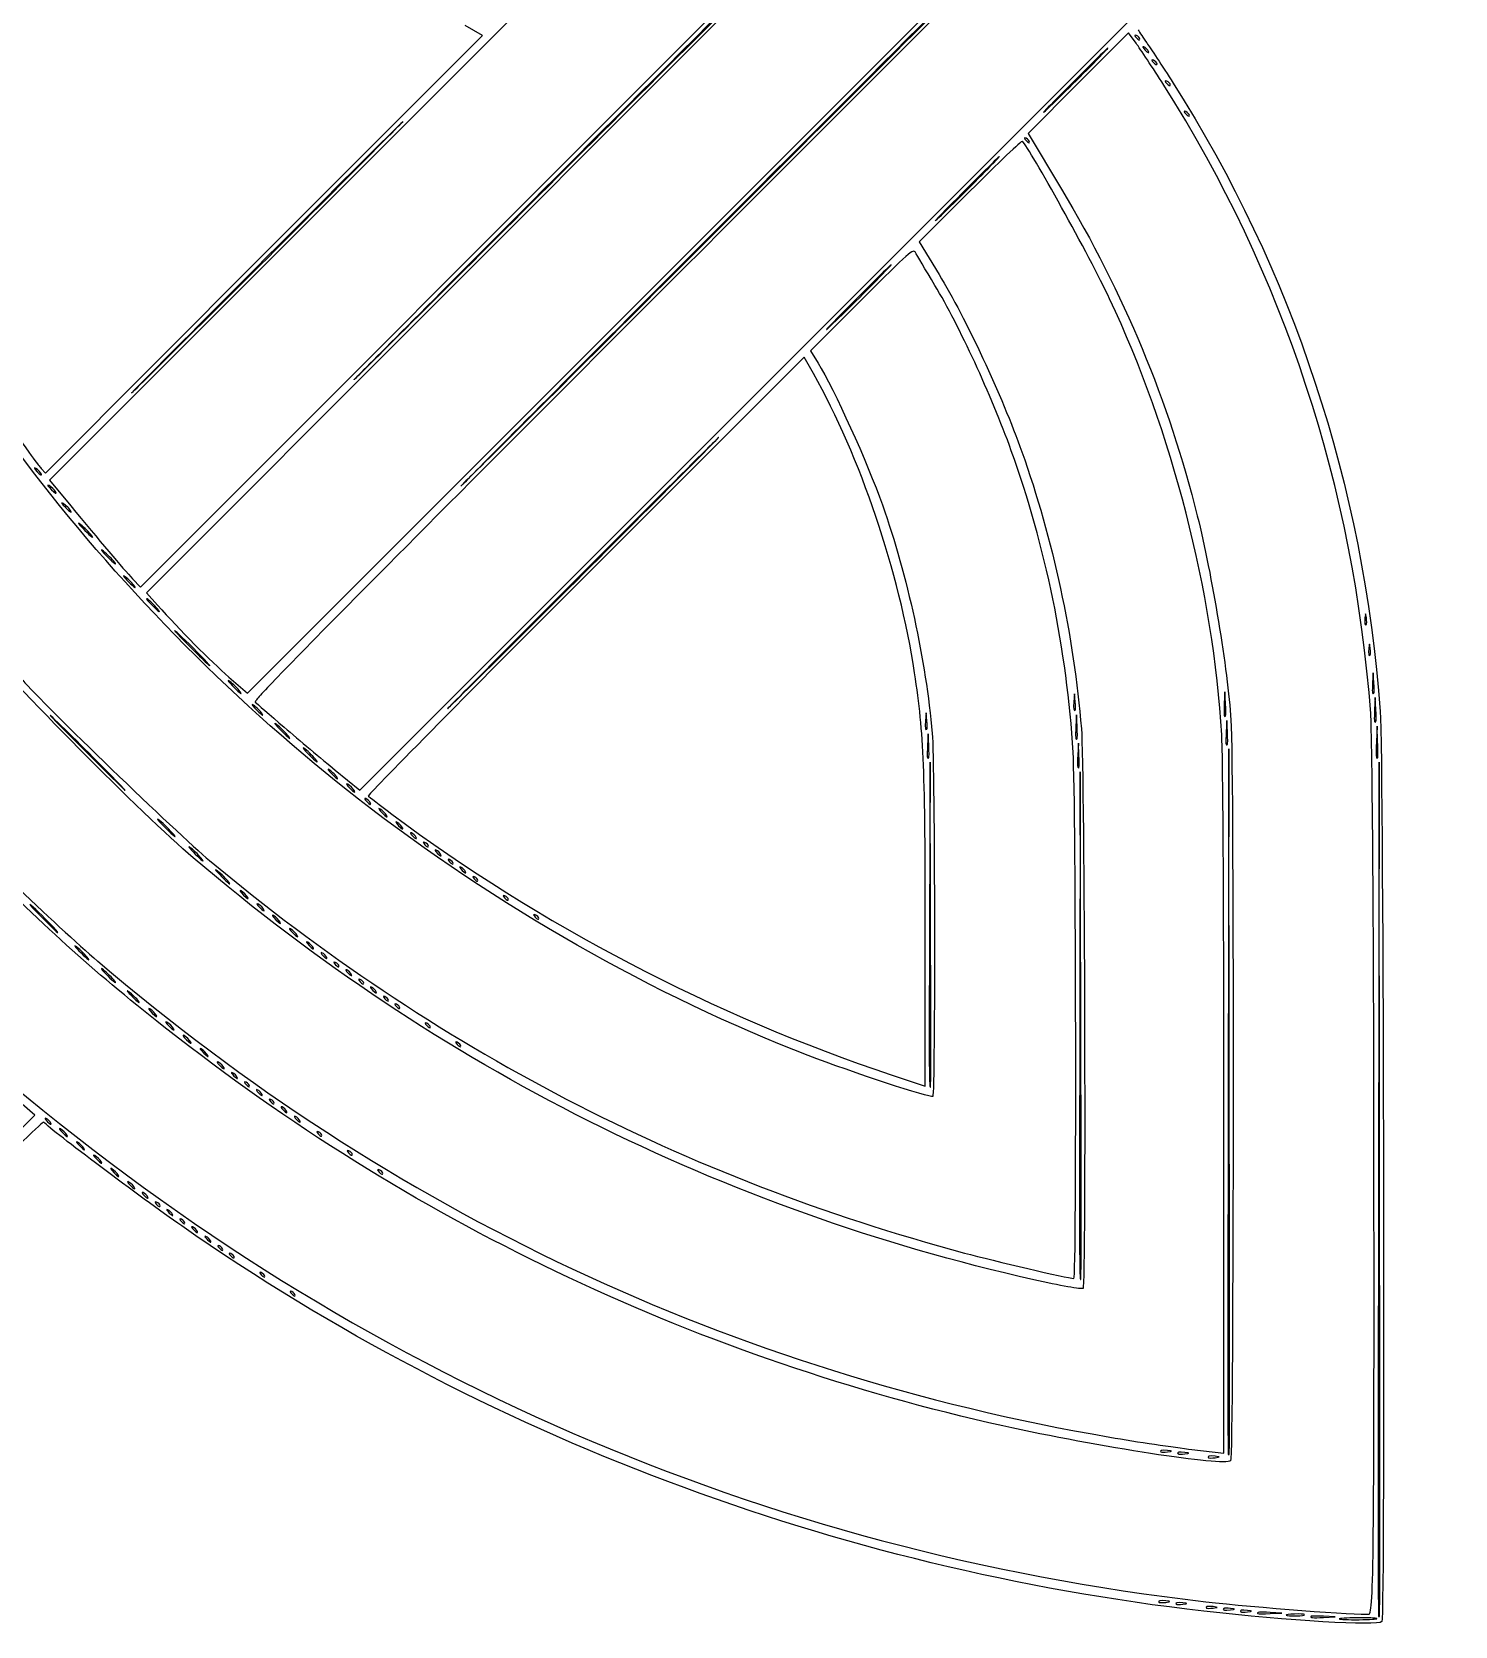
# Model space of a CAD drawing. Extents: x -1096.9 to -1063.6, y 947.9 to 977.9.
# Drawn here: x -1088.63 to -1080.23, y 949.61 to 959.02 of the extents above; entities that cross this region are included whole.
import ezdxf

# ---------------------------------------------------------------- set-up
doc = ezdxf.new("R2010")
doc.units = 0
doc.layers.add('Image', color=7, linetype='CONTINUOUS')

msp = doc.modelspace()

# ---------------------------------------------------------------- linework, layer by layer
at = {"layer": 'Image', "color": 7}
for points in [[(-1084.736898, 958.995399), (-1081.480909, 962.251391), (-1081.77285, 962.543306), (-1082.064765, 962.835223), (-1085.296756, 959.603229), (-1088.528748, 956.371235), (-1088.404711, 956.22019)], [(-1087.470864, 955.209505), (-1087.360797, 955.114028), (-1084.106502, 958.368337), (-1080.85218, 961.622645), (-1081.149704, 961.920175), (-1081.447254, 962.217707), (-1084.702687, 958.962252), (-1087.958147, 955.706798), (-1087.891975, 955.632638)], [(-1086.843405, 954.660233), (-1086.698413, 954.541387), (-1083.466528, 957.77326), (-1080.234669, 961.005132), (-1080.526583, 961.297049), (-1080.818498, 961.588964), (-1084.074487, 958.332975)], [(-1088.039083, 955.78867), (-1087.992913, 955.73941), (-1084.736898, 958.995399)], [(-1087.264224, 957.703121), (-1085.974195, 958.993142), (-1086.076563, 959.05357)], [(-1082.11747, 958.948216), (-1082.163164, 959.009176), (-1082.458888, 958.712885), (-1082.754587, 958.416594), (-1082.557287, 958.087669)], [(-1082.043387, 958.899019), (-1082.043625, 958.898996)], [(-1083.09619, 958.077104), (-1083.396969, 957.776347), (-1083.280181, 957.58436)], [(-1088.577881, 956.439889), (-1088.554068, 956.4131), (-1087.264224, 957.703121)], [(-1083.735873, 957.436633), (-1084.038636, 957.133854), (-1083.993498, 957.061097)], [(-1084.021861, 956.999737), (-1084.07663, 957.096551), (-1085.367083, 955.806096)], [(-1088.493082, 956.300113), (-1088.493214, 956.300107)], [(-1088.40315, 956.187673), (-1088.403282, 956.187675)], [(-1088.27951, 956.041953), (-1088.279404, 956.041956)], [(-1088.144784, 955.884767), (-1088.144678, 955.88477)], [(-1088.026833, 955.744342), (-1088.026939, 955.744353)], [(-1080.714041, 955.176094), (-1080.717745, 955.234188), (-1080.721449, 955.176094)], [(-1082.476536, 955.064016), (-1082.480505, 955.110668), (-1082.484474, 955.064016)], [(-1081.589917, 955.052425), (-1081.593357, 955.121891), (-1081.596796, 955.052425)], [(-1080.702928, 955.018775), (-1080.706368, 955.088241), (-1080.709807, 955.018775)], [(-1083.35228, 954.95174), (-1083.356249, 954.998392), (-1083.360218, 954.95174)], [(-1082.476801, 955.013494), (-1082.476536, 955.013494)], [(-1082.465662, 954.917699), (-1082.469101, 954.987165), (-1082.472541, 954.917699)], [(-1081.589653, 954.979447), (-1081.589917, 954.979447)], [(-1081.578699, 954.884015), (-1081.582139, 954.953481), (-1081.585578, 954.884015)], [(-1083.352545, 954.901218), (-1083.35228, 954.901218)], [(-1083.341433, 954.80542), (-1083.344872, 954.874884), (-1083.348312, 954.80542)], [(-1080.702664, 954.945795), (-1080.702928, 954.945795)], [(-1080.691895, 954.82772), (-1080.695335, 954.919818), (-1080.698774, 954.82772)], [(-1082.465397, 954.844719), (-1082.465662, 954.844719)], [(-1082.454443, 954.749284), (-1082.457883, 954.81875), (-1082.461323, 954.749284)], [(-1081.578434, 954.811038), (-1081.578699, 954.811038)], [(-1081.567904, 952.705179), (-1081.570814, 954.785061), (-1081.573725, 952.705179)], [(-1086.954662, 954.717103), (-1086.954556, 954.717103)], [(-1083.341168, 954.73244), (-1083.341433, 954.73244)], [(-1083.330664, 953.749368), (-1083.333574, 954.706466), (-1083.336485, 953.749368)], [(-1082.454179, 954.676306), (-1082.454443, 954.676306)], [(-1080.69216, 954.732284), (-1080.691895, 954.732284)], [(-1080.680941, 952.188707), (-1080.683852, 954.706466), (-1080.686762, 952.188707)], [(-1086.831525, 954.615815), (-1086.831419, 954.615817)], [(-1082.443701, 953.154291), (-1082.446612, 954.65033), (-1082.449522, 953.154291)], [(-1086.730348, 954.537387), (-1086.73048, 954.537382)], [(-1086.539451, 954.391464), (-1086.539584, 954.391459)], [(-1086.510056, 954.401418), (-1086.509315, 954.401418)], [(-1087.628318, 954.133268), (-1087.628212, 954.13327)], [(-1087.471129, 953.998537), (-1087.471023, 953.998539)], [(-1087.35913, 953.908591), (-1087.359263, 953.908613)], [(-1087.16826, 953.762629), (-1087.168392, 953.76265)], [(-1087.067216, 953.684063), (-1087.067348, 953.684058)], [(-1083.562756, 952.863051), (-1083.361594, 952.796227), (-1083.361594, 953.693125)], [(-1088.245881, 953.533722), (-1088.244982, 953.533735)], [(-1086.747414, 953.453611), (-1086.747652, 953.45359)], [(-1088.144784, 953.414691), (-1088.144678, 953.414694)], [(-1088.00437, 953.296727), (-1088.004476, 953.296737)], [(-1087.898034, 953.212496), (-1087.89814, 953.212515)], [(-1087.796963, 953.133902), (-1087.797095, 953.133923)], [(-1087.695919, 953.055337), (-1087.696051, 953.055331)], [(-1087.594874, 952.976718), (-1087.595006, 952.976737)], [(-1090.959448, 950.280384), (-1088.615346, 952.62451), (-1088.811323, 952.79342)], [(-1081.787455, 950.652999), (-1081.59886, 950.63133), (-1081.59886, 952.627688)], [(-1088.425719, 952.505165), (-1088.425851, 952.505186)], [(-1087.05052, 952.589106), (-1087.050759, 952.589085)], [(-1088.324674, 952.426599), (-1088.324807, 952.426594)], [(-1088.22363, 952.347978), (-1088.223736, 952.348)], [(-1088.122586, 952.269413), (-1088.122691, 952.269408)], [(-1087.948728, 952.139984), (-1087.948966, 952.139987)], [(-1081.573725, 950.622469), (-1081.568169, 950.622469), (-1081.567904, 950.622469)], [(-1081.325837, 949.684246), (-1081.256357, 949.687765), (-1081.325837, 949.691284)], [(-1081.011459, 949.661791), (-1080.942006, 949.66531), (-1081.011459, 949.668829)], [(-1080.686762, 949.668122), (-1080.681206, 949.668122), (-1080.680941, 949.668122)]]:
    msp.add_lwpolyline(points, dxfattribs=at)
for points in [[(-1082.095033, 958.971558)], [(-1082.317733, 958.883168)], [(-1081.993989, 958.8256)], [(-1081.915408, 958.702095)], [(-1081.803119, 958.522456)], [(-1082.746226, 958.36527)], [(-1086.59504, 958.333012)], [(-1082.957601, 958.243199)], [(-1083.597576, 957.603212)], [(-1084.731262, 956.469239)], [(-1088.57751, 956.406173)], [(-1087.886657, 955.604301)], [(-1080.758358, 955.519118)], [(-1080.735895, 955.339477)], [(-1087.599557, 955.295286)], [(-1087.470864, 955.2095)], [(-1087.403871, 955.121515)], [(-1080.714041, 955.114343)], [(-1087.274861, 954.992269)], [(-1087.144236, 954.91282)], [(-1087.11746, 954.85775)], [(-1088.121342, 954.582226)], [(-1086.635336, 954.464161)], [(-1086.444228, 954.317883)], [(-1087.796672, 954.279574)], [(-1086.365885, 954.262032)], [(-1086.293786, 954.21106)], [(-1087.584555, 954.126867)], [(-1086.219967, 954.160977)], [(-1086.147841, 954.110013)], [(-1086.073996, 954.059904)], [(-1086.001871, 954.008964)], [(-1087.263907, 953.83504)], [(-1085.822245, 953.896688)], [(-1085.642593, 953.784412)], [(-1088.492261, 953.717824)], [(-1088.301947, 953.549422)], [(-1086.971992, 953.610483)], [(-1086.893649, 953.554634)], [(-1086.821524, 953.503694)], [(-1086.675553, 953.402647)], [(-1086.601734, 953.352564)], [(-1086.529609, 953.3016)], [(-1086.462246, 953.25669)], [(-1086.282567, 953.144443)], [(-1086.102942, 953.032167)], [(-1087.499651, 952.903164)], [(-1087.421307, 952.84734)], [(-1087.349182, 952.796376)], [(-1083.330664, 952.789412)], [(-1087.275337, 952.746266)], [(-1087.203238, 952.695326)], [(-1087.129393, 952.645246)], [(-1088.521604, 952.577859)], [(-1086.922541, 952.504458)], [(-1086.742889, 952.392182)], [(-1086.563264, 952.279906)], [(-1088.027362, 952.195832)], [(-1087.876894, 952.089044)], [(-1087.803048, 952.038961)], [(-1087.730923, 951.987997)], [(-1087.657078, 951.937914)], [(-1087.578496, 951.881751)], [(-1087.506371, 951.830811)], [(-1087.439008, 951.7859)], [(-1087.259356, 951.673624)], [(-1082.443701, 951.65541)], [(-1087.07973, 951.561348)], [(-1081.931389, 950.637862)], [(-1081.830344, 950.626634)], [(-1081.650719, 950.60417)], [(-1081.942633, 949.750887)], [(-1081.841536, 949.739695)], [(-1081.661937, 949.717202)], [(-1081.560893, 949.705976)], [(-1081.459848, 949.694747)], [(-1081.325837, 949.684246)], [(-1081.172167, 949.670919)], [(-1081.011459, 949.661791)], [(-1080.801644, 949.648464)]]:
    msp.add_lwpolyline(points, close=True, dxfattribs=at)
for points in [[(-1083.086454, 960.606553), (-1082.191104, 961.505081), (-1082.926275, 960.772518), (-1084.72015, 958.978635)], [(-1082.457724, 959.97781), (-1081.562374, 960.876338), (-1082.297519, 960.143775), (-1084.091394, 958.349893)], [(-1086.348052, 957.344949), (-1085.449527, 958.240305), (-1083.98183, 959.708028), (-1083.086454, 960.606553)], [(-1085.719322, 956.716207), (-1084.820797, 957.611562), (-1083.353074, 959.079285), (-1082.457724, 959.97781)], [(-1088.624236, 956.41659), (-1089.306728, 957.30663), (-1089.885081, 958.373639), (-1090.217504, 959.355947)], [(-1082.115671, 958.993968), (-1082.128106, 958.999339), (-1082.128106, 958.994015), (-1082.115671, 958.980395)], [(-1082.095033, 958.971558), (-1082.095033, 958.979019), (-1082.104294, 958.989099), (-1082.115671, 958.993968)], [(-1082.105352, 959.027633), (-1082.097679, 959.013663), (-1082.074528, 958.978725), (-1082.053838, 958.95002)], [(-1084.72015, 958.978635), (-1086.514025, 957.184752), (-1087.246603, 956.449594), (-1086.348052, 957.344949)], [(-1082.317733, 958.883168), (-1082.234733, 958.969983), (-1082.305827, 958.902086), (-1082.475584, 958.732258)], [(-1081.954116, 958.701767), (-1082.018833, 958.803788), (-1082.092335, 958.914691), (-1082.11747, 958.948216)], [(-1082.115671, 958.980395), (-1082.104294, 958.968091), (-1082.095033, 958.964096), (-1082.095033, 958.971558)], [(-1082.071697, 958.927065), (-1082.082545, 958.931669), (-1082.078841, 958.922805), (-1082.06323, 958.90738)], [(-1082.043625, 958.898996), (-1082.048123, 958.909817), (-1082.060823, 958.922464), (-1082.071697, 958.927065)], [(-1082.06323, 958.90738), (-1082.047885, 958.891929), (-1082.038889, 958.888171), (-1082.043387, 958.899019)], [(-1082.053838, 958.95002), (-1082.0332, 958.921311), (-1081.963112, 958.814504), (-1081.898236, 958.712665)], [(-1082.626502, 958.57441), (-1082.539692, 958.657412), (-1082.400759, 958.796353), (-1082.317733, 958.883168)], [(-1082.014626, 958.84801), (-1082.027062, 958.853381), (-1082.027062, 958.848058), (-1082.014626, 958.834437)], [(-1081.993989, 958.8256), (-1081.993989, 958.833061), (-1082.003249, 958.843142), (-1082.014626, 958.84801)], [(-1082.014626, 958.834437), (-1082.003249, 958.822134), (-1081.993989, 958.818139), (-1081.993989, 958.8256)], [(-1082.475584, 958.732258), (-1082.64542, 958.56244), (-1082.713312, 958.49141), (-1082.626502, 958.57441)], [(-1081.936045, 958.724505), (-1081.948481, 958.729877), (-1081.948481, 958.724553), (-1081.936045, 958.710932)], [(-1081.915408, 958.702095), (-1081.915408, 958.709557), (-1081.924668, 958.719637), (-1081.936045, 958.724505)], [(-1081.936045, 958.710932), (-1081.924668, 958.698603), (-1081.915408, 958.694634), (-1081.915408, 958.702095)], [(-1081.898236, 958.712665), (-1081.192804, 957.605617), (-1080.775106, 956.338189), (-1080.676496, 955.005514)], [(-1086.59504, 958.333012), (-1086.240075, 958.691274), (-1086.533181, 958.400843), (-1087.246418, 957.687614)], [(-1080.732694, 954.99428), (-1080.831304, 956.326846), (-1081.245827, 957.58504), (-1081.954116, 958.701767)], [(-1081.823756, 958.544867), (-1081.836191, 958.550238), (-1081.836191, 958.544914), (-1081.823756, 958.531294)], [(-1081.803119, 958.522456), (-1081.803119, 958.529918), (-1081.812379, 958.539998), (-1081.823756, 958.544867)], [(-1081.823756, 958.531294), (-1081.812379, 958.518964), (-1081.803119, 958.514995), (-1081.803119, 958.522456)], [(-1084.091394, 958.349893), (-1085.885295, 956.55601), (-1086.617847, 955.820852), (-1085.719322, 956.716207)], [(-1082.787951, 958.370366), (-1082.792184, 958.374493), (-1082.930799, 958.242522), (-1083.09619, 958.077104)], [(-1082.273336, 957.440385), (-1082.387715, 957.68268), (-1082.743871, 958.326281), (-1082.787951, 958.370366)], [(-1082.766863, 958.38768), (-1082.779299, 958.393051), (-1082.779299, 958.387728), (-1082.766863, 958.374107)], [(-1082.746226, 958.36527), (-1082.746226, 958.372731), (-1082.755486, 958.382812), (-1082.766863, 958.38768)], [(-1082.766863, 958.374107), (-1082.755486, 958.361778), (-1082.746226, 958.357809), (-1082.746226, 958.36527)], [(-1087.891816, 957.036231), (-1087.53357, 957.391199), (-1086.950005, 957.974753), (-1086.59504, 958.333012)], [(-1084.074487, 958.332975), (-1086.806098, 955.601359), (-1087.328015, 955.074533), (-1087.315263, 955.061773)], [(-1083.26637, 957.934441), (-1083.17956, 958.017444), (-1083.040601, 958.156384), (-1082.957601, 958.243199)], [(-1082.957601, 958.243199), (-1082.874602, 958.330017), (-1082.945695, 958.262117), (-1083.115452, 958.092289)], [(-1083.115452, 958.092289), (-1083.285261, 957.922471), (-1083.35318, 957.851441), (-1083.26637, 957.934441)], [(-1082.557287, 958.087669), (-1082.19203, 957.478755), (-1081.922975, 956.831692), (-1081.755996, 956.160743)], [(-1087.246418, 957.687614), (-1087.959655, 956.974382), (-1088.250088, 956.681261), (-1087.891816, 957.036231)], [(-1083.597576, 957.603212), (-1083.514576, 957.690027), (-1083.585669, 957.622103), (-1083.755426, 957.452299)], [(-1083.419299, 957.713906), (-1083.432264, 957.737745), (-1083.452743, 957.719753), (-1083.735873, 957.436633)], [(-1083.304497, 957.519953), (-1083.360059, 957.612599), (-1083.411706, 957.699877), (-1083.419299, 957.713906)], [(-1083.906344, 957.294454), (-1083.819535, 957.377456), (-1083.680575, 957.516397), (-1083.597576, 957.603212)], [(-1083.280181, 957.58436), (-1083.122066, 957.324368), (-1082.910426, 956.871321), (-1082.791522, 956.538203)], [(-1082.853858, 956.544691), (-1082.97427, 956.877529), (-1083.159055, 957.277444), (-1083.304497, 957.519953)], [(-1083.755426, 957.452299), (-1083.925236, 957.282484), (-1083.993154, 957.211451), (-1083.906344, 957.294454)], [(-1081.611825, 954.868365), (-1081.659503, 955.705493), (-1081.905062, 956.66029), (-1082.273336, 957.440385)], [(-1083.993498, 957.061097), (-1083.901264, 956.912382), (-1083.702086, 956.472954), (-1083.614297, 956.224357)], [(-1083.424618, 955.233598), (-1083.514205, 955.828456), (-1083.744472, 956.509324), (-1084.021861, 956.999737)], [(-1088.817064, 956.767697), (-1088.597407, 956.460019), (-1088.605318, 956.470875), (-1088.577881, 956.439889)], [(-1084.731262, 956.469239), (-1084.376297, 956.827499), (-1084.669429, 956.537068), (-1085.38264, 955.823839)], [(-1086.028038, 955.172458), (-1085.669792, 955.527426), (-1085.086227, 956.110978), (-1084.731262, 956.469239)], [(-1082.488892, 954.765185), (-1082.524717, 955.366432), (-1082.651875, 955.986457), (-1082.853858, 956.544691)], [(-1082.791522, 956.538203), (-1082.608378, 956.025242), (-1082.484182, 955.447464), (-1082.440288, 954.904422)], [(-1088.610848, 956.440278), (-1088.624606, 956.448348), (-1088.620902, 956.439749), (-1088.602646, 956.420858)], [(-1086.706245, 954.488693), (-1087.408369, 955.034674), (-1088.089698, 955.719511), (-1088.624236, 956.41659)], [(-1088.57759, 956.406179), (-1088.582088, 956.416868), (-1088.597169, 956.432187), (-1088.610848, 956.440278)], [(-1088.602646, 956.420858), (-1088.584389, 956.402099), (-1088.573065, 956.395484), (-1088.57751, 956.406173)], [(-1088.532505, 956.339403), (-1088.546263, 956.347394), (-1088.539648, 956.336228), (-1088.517953, 956.314612)], [(-1088.493214, 956.300107), (-1088.501151, 956.313733), (-1088.518879, 956.331421), (-1088.532505, 956.339403)], [(-1088.517953, 956.314612), (-1088.496257, 956.292995), (-1088.485197, 956.286468), (-1088.493082, 956.300113)], [(-1088.44797, 956.23281), (-1088.464639, 956.244082), (-1088.458024, 956.233009), (-1088.433418, 956.208178)], [(-1088.403282, 956.187675), (-1088.41122, 956.201222), (-1088.431301, 956.221531), (-1088.44797, 956.23281)], [(-1088.433418, 956.208178), (-1088.408812, 956.18336), (-1088.395239, 956.174123), (-1088.40315, 956.187673)], [(-1088.404711, 956.22019), (-1088.236833, 956.015736), (-1088.094831, 955.848143), (-1088.039083, 955.78867)], [(-1083.614297, 956.224357), (-1083.466422, 955.805717), (-1083.35744, 955.305991), (-1083.320451, 954.876752)], [(-1088.346661, 956.109433), (-1088.369415, 956.127107), (-1088.357509, 956.111285), (-1088.320732, 956.0741)], [(-1088.279404, 956.041956), (-1088.293692, 956.061403), (-1088.32396, 956.091753), (-1088.346661, 956.109433)], [(-1081.755996, 956.160743), (-1081.669372, 955.812649), (-1081.576291, 955.247727), (-1081.557426, 954.955505)], [(-1088.320732, 956.0741), (-1088.283796, 956.036937), (-1088.265196, 956.02252), (-1088.27951, 956.041953)], [(-1088.211935, 955.952246), (-1088.23469, 955.96992), (-1088.222783, 955.954098), (-1088.186006, 955.916914)], [(-1088.144678, 955.88477), (-1088.158966, 955.90419), (-1088.189234, 955.934567), (-1088.211935, 955.952246)], [(-1088.186006, 955.916914), (-1088.14907, 955.87975), (-1088.13047, 955.865333), (-1088.144784, 955.884767)], [(-1088.082925, 955.800648), (-1088.102504, 955.815121), (-1088.093508, 955.801706), (-1088.062552, 955.770694)], [(-1088.026939, 955.744353), (-1088.038051, 955.760836), (-1088.063293, 955.786157), (-1088.082925, 955.800648)], [(-1085.367083, 955.806096), (-1086.076827, 955.096346), (-1086.653645, 954.511945), (-1086.648909, 954.507428)], [(-1085.38264, 955.823839), (-1086.095877, 955.110609), (-1086.38631, 954.817485), (-1086.028038, 955.172458)], [(-1088.062552, 955.770694), (-1088.031807, 955.739707), (-1088.015694, 955.727882), (-1088.026833, 955.744342)], [(-1087.948384, 955.666049), (-1087.967963, 955.680469), (-1087.956057, 955.664462), (-1087.92219, 955.630494)], [(-1087.88663, 955.604295), (-1087.900918, 955.623848), (-1087.928831, 955.65164), (-1087.948384, 955.666049)], [(-1087.92219, 955.630494), (-1087.888244, 955.596533), (-1087.872237, 955.584743), (-1087.886657, 955.604301)], [(-1087.891975, 955.632638), (-1087.762911, 955.488053), (-1087.579449, 955.303705), (-1087.470864, 955.2095)], [(-1080.766825, 955.558414), (-1080.770794, 955.525045), (-1080.766825, 955.509876), (-1080.758358, 955.519118)], [(-1080.758358, 955.558414), (-1080.762327, 955.590188), (-1080.763121, 955.590188), (-1080.766825, 955.558414)], [(-1080.758358, 955.519118), (-1080.755713, 955.521499), (-1080.755713, 955.539121), (-1080.758358, 955.558414)], [(-1087.681552, 954.142962), (-1087.981139, 954.398438), (-1088.738245, 955.161645), (-1088.98989, 955.46186)], [(-1087.767938, 955.463728), (-1087.818183, 955.509757), (-1087.783549, 955.471612), (-1087.690918, 955.378976)], [(-1087.599531, 955.295315), (-1087.641891, 955.341927), (-1087.717641, 955.417727), (-1087.767938, 955.463728)], [(-1087.690918, 955.378976), (-1087.598287, 955.286348), (-1087.557171, 955.248674), (-1087.599557, 955.295286)], [(-1080.744362, 955.378773), (-1080.748331, 955.345403), (-1080.744362, 955.330235), (-1080.735895, 955.339477)], [(-1080.735895, 955.378773), (-1080.739864, 955.410546), (-1080.740393, 955.410546), (-1080.744362, 955.378773)], [(-1080.735895, 955.339477), (-1080.733249, 955.341858), (-1080.733249, 955.359479), (-1080.735895, 955.378773)], [(-1083.361594, 953.693125), (-1083.361594, 954.666752), (-1083.368738, 954.863258), (-1083.424618, 955.233598)], [(-1088.687577, 955.190749), (-1088.568329, 955.05089), (-1087.77532, 954.286054), (-1087.584555, 954.126867)], [(-1087.465599, 955.183264), (-1087.485178, 955.197684), (-1087.473272, 955.181676), (-1087.439405, 955.147709)], [(-1087.403845, 955.121513), (-1087.418133, 955.141066), (-1087.446046, 955.168855), (-1087.465599, 955.183264)], [(-1087.439405, 955.147709), (-1087.405459, 955.113747), (-1087.389452, 955.101957), (-1087.403871, 955.121515)], [(-1080.721449, 955.176094), (-1080.724889, 955.121796), (-1080.724095, 955.105537), (-1080.714041, 955.114343)], [(-1080.714041, 955.114343), (-1080.711395, 955.116459), (-1080.711395, 955.144143), (-1080.714041, 955.176094)], [(-1087.32537, 955.042797), (-1087.342038, 955.054015), (-1087.332778, 955.040415), (-1087.304997, 955.012669)], [(-1087.315263, 955.061773), (-1087.306796, 955.053412), (-1087.229934, 954.98638), (-1087.144236, 954.91282)], [(-1082.484474, 955.064016), (-1082.488178, 955.020177), (-1082.484474, 955.004509), (-1082.476801, 955.013494)], [(-1082.476536, 955.013494), (-1082.47389, 955.015611), (-1082.47389, 955.038365), (-1082.476536, 955.064016)], [(-1081.596796, 955.052425), (-1081.599971, 954.987673), (-1081.599442, 954.970772), (-1081.589653, 954.979447)], [(-1081.589917, 954.979447), (-1081.587271, 954.9813), (-1081.587271, 955.014219), (-1081.589917, 955.052425)], [(-1088.48062, 954.941517), (-1088.583199, 955.040389), (-1088.505491, 954.959614), (-1088.307873, 954.761994)], [(-1087.274834, 954.992272), (-1087.285947, 955.008835), (-1087.308807, 955.031578), (-1087.32537, 955.042797)], [(-1087.304997, 955.012669), (-1087.277215, 954.984879), (-1087.263642, 954.975701), (-1087.274861, 954.992269)], [(-1083.360218, 954.95174), (-1083.363922, 954.907901), (-1083.360218, 954.892233), (-1083.352545, 954.901218)], [(-1083.35228, 954.901218), (-1083.349635, 954.903335), (-1083.349635, 954.926089), (-1083.35228, 954.95174)], [(-1081.557426, 954.955505), (-1081.539435, 954.675396), (-1081.541287, 950.604155), (-1081.560072, 950.585925)], [(-1080.713644, 952.224278), (-1080.713644, 953.621283), (-1080.723433, 954.867785), (-1080.732694, 954.99428)], [(-1080.709807, 955.018775), (-1080.712982, 954.954021), (-1080.712453, 954.937122), (-1080.702664, 954.945795)], [(-1080.702928, 954.945795), (-1080.700282, 954.947647), (-1080.700282, 954.980569), (-1080.702928, 955.018775)], [(-1080.676496, 955.005514), (-1080.657446, 954.748919), (-1080.64845, 949.655549), (-1080.666971, 949.637047)], [(-1088.121342, 954.582226), (-1088.216328, 954.680963), (-1088.378014, 954.842645), (-1088.48062, 954.941517)], [(-1087.190432, 954.93073), (-1087.212922, 954.948298), (-1087.198634, 954.929936), (-1087.15847, 954.889711)], [(-1087.11746, 954.85775), (-1087.134923, 954.880319), (-1087.167863, 954.913151), (-1087.190432, 954.93073)], [(-1087.15847, 954.889711), (-1087.118333, 954.849574), (-1087.099865, 954.835191), (-1087.11746, 954.85775)], [(-1087.144236, 954.91282), (-1087.058537, 954.839261), (-1086.92315, 954.725598), (-1086.843405, 954.660233)], [(-1083.320451, 954.876752), (-1083.305105, 954.700418), (-1083.302459, 952.750367), (-1083.317276, 952.735447)], [(-1082.472541, 954.917699), (-1082.475716, 954.852945), (-1082.475187, 954.836046), (-1082.465397, 954.844719)], [(-1082.465662, 954.844719), (-1082.463016, 954.846571), (-1082.463016, 954.879493), (-1082.465662, 954.917699)], [(-1082.440288, 954.904422), (-1082.421503, 954.671684), (-1082.412427, 951.620014), (-1082.430499, 951.602356)], [(-1081.59886, 952.627688), (-1081.59886, 953.725682), (-1081.604152, 954.733988), (-1081.611825, 954.868365)], [(-1081.585578, 954.884015), (-1081.588753, 954.819263), (-1081.588224, 954.802362), (-1081.578434, 954.811038)], [(-1081.578699, 954.811038), (-1081.576053, 954.81289), (-1081.576053, 954.845809), (-1081.578699, 954.884015)], [(-1088.307873, 954.761994), (-1088.110283, 954.564385), (-1088.02633, 954.483491), (-1088.121342, 954.582226)], [(-1087.021813, 954.784582), (-1087.044567, 954.802256), (-1087.032661, 954.786434), (-1086.995884, 954.749249)], [(-1086.954556, 954.717103), (-1086.968844, 954.736523), (-1086.999112, 954.766902), (-1087.021813, 954.784582)], [(-1083.348312, 954.80542), (-1083.351487, 954.740666), (-1083.350958, 954.723765), (-1083.341168, 954.73244)], [(-1083.341433, 954.73244), (-1083.338787, 954.734292), (-1083.338787, 954.767212), (-1083.341433, 954.80542)], [(-1082.48413, 951.660803), (-1082.467461, 951.65948), (-1082.471694, 954.478292), (-1082.488892, 954.765185)], [(-1080.698774, 954.82772), (-1080.701949, 954.742069), (-1080.70142, 954.723791), (-1080.69216, 954.732284)], [(-1080.691895, 954.732284), (-1080.689249, 954.734136), (-1080.689249, 954.777062), (-1080.691895, 954.82772)], [(-1086.995884, 954.749249), (-1086.958948, 954.712086), (-1086.940348, 954.697669), (-1086.954662, 954.717103)], [(-1086.876107, 954.660953), (-1086.892776, 954.672224), (-1086.886161, 954.661151), (-1086.86182, 954.63632)], [(-1082.461323, 954.749284), (-1082.464498, 954.684532), (-1082.463968, 954.667631), (-1082.454179, 954.676306)], [(-1082.454443, 954.676306), (-1082.451798, 954.678158), (-1082.451798, 954.711078), (-1082.454443, 954.749284)], [(-1086.831419, 954.615817), (-1086.839356, 954.629364), (-1086.859465, 954.649673), (-1086.876107, 954.660953)], [(-1086.86182, 954.63632), (-1086.837213, 954.611502), (-1086.823614, 954.602265), (-1086.831525, 954.615815)], [(-1086.769771, 954.576678), (-1086.783529, 954.584668), (-1086.776915, 954.573503), (-1086.755219, 954.551886)], [(-1086.73048, 954.537382), (-1086.738418, 954.551008), (-1086.756145, 954.568695), (-1086.769771, 954.576678)], [(-1086.755219, 954.551886), (-1086.733523, 954.53027), (-1086.722437, 954.523742), (-1086.730348, 954.537387)], [(-1084.052606, 952.976933), (-1084.954306, 953.323293), (-1085.901488, 953.862893), (-1086.706245, 954.488693)], [(-1086.663382, 954.492207), (-1086.67423, 954.49681), (-1086.670526, 954.487947), (-1086.654915, 954.472522)], [(-1086.63531, 954.46414), (-1086.639808, 954.474961), (-1086.652508, 954.487608), (-1086.663382, 954.492207)], [(-1086.648909, 954.507428), (-1086.644147, 954.502904), (-1086.581679, 954.455205), (-1086.510056, 954.401418)], [(-1089.210817, 954.454998), (-1089.032223, 954.261006), (-1088.478609, 953.732432), (-1088.245881, 953.533722)], [(-1086.654915, 954.472522), (-1086.63957, 954.45707), (-1086.630574, 954.453313), (-1086.635336, 954.464161)], [(-1086.578874, 954.430755), (-1086.592368, 954.438745), (-1086.586018, 954.42758), (-1086.564322, 954.405963)], [(-1086.539584, 954.391459), (-1086.547521, 954.405085), (-1086.565248, 954.422772), (-1086.578874, 954.430755)], [(-1086.564322, 954.405963), (-1086.542626, 954.384347), (-1086.531567, 954.377819), (-1086.539451, 954.391464)], [(-1086.509315, 954.401418), (-1085.648705, 953.755046), (-1084.600426, 953.20775), (-1083.562756, 952.863051)], [(-1087.880862, 954.363781), (-1087.906527, 954.384524), (-1087.889594, 954.363587), (-1087.843159, 954.317272)], [(-1087.796672, 954.279574), (-1087.817309, 954.305159), (-1087.855277, 954.343045), (-1087.880862, 954.363781)], [(-1087.843159, 954.317272), (-1087.796857, 954.270959), (-1087.775929, 954.253994), (-1087.796672, 954.279574)], [(-1086.477565, 954.351988), (-1086.491324, 954.360058), (-1086.487619, 954.351459), (-1086.469363, 954.332568)], [(-1086.444307, 954.317891), (-1086.448805, 954.328554), (-1086.463886, 954.3439), (-1086.477565, 954.351988)], [(-1086.469363, 954.332568), (-1086.451107, 954.313809), (-1086.439809, 954.307194), (-1086.444228, 954.317883)], [(-1086.39393, 954.290105), (-1086.404778, 954.294708), (-1086.401074, 954.285845), (-1086.385464, 954.270393)], [(-1087.695469, 954.20075), (-1087.718223, 954.218424), (-1087.706317, 954.202602), (-1087.66954, 954.165417)], [(-1087.628212, 954.13327), (-1087.642499, 954.152691), (-1087.672767, 954.18307), (-1087.695469, 954.20075)], [(-1086.365858, 954.262035), (-1086.370356, 954.272856), (-1086.383056, 954.285504), (-1086.39393, 954.290105)], [(-1086.385464, 954.270393), (-1086.370118, 954.254942), (-1086.361122, 954.251184), (-1086.365885, 954.262032)], [(-1086.314423, 954.233471), (-1086.326859, 954.238842), (-1086.326859, 954.233518), (-1086.314423, 954.219898)], [(-1086.293786, 954.21106), (-1086.293786, 954.218522), (-1086.303046, 954.228602), (-1086.314423, 954.233471)], [(-1086.314423, 954.219898), (-1086.303046, 954.207568), (-1086.293786, 954.203599), (-1086.293786, 954.21106)], [(-1087.768044, 953.079311), (-1088.241675, 953.448055), (-1088.488372, 953.666974), (-1088.94589, 954.124499)], [(-1082.721302, 951.65399), (-1084.561056, 952.068486), (-1086.232058, 952.906964), (-1087.681552, 954.142962)], [(-1087.66954, 954.165417), (-1087.632604, 954.128254), (-1087.614004, 954.113837), (-1087.628318, 954.133268)], [(-1087.584476, 954.126867), (-1086.257961, 953.020039), (-1084.784205, 952.254149), (-1083.129369, 951.811634)], [(-1086.248013, 954.189023), (-1086.258861, 954.193627), (-1086.255156, 954.184763), (-1086.239546, 954.169338)], [(-1086.21994, 954.160954), (-1086.224438, 954.171802), (-1086.237138, 954.184422), (-1086.248013, 954.189023)], [(-1086.239546, 954.169338), (-1086.2242, 954.153887), (-1086.215204, 954.15013), (-1086.219967, 954.160977)], [(-1086.168479, 954.132424), (-1086.180914, 954.137795), (-1086.180914, 954.132471), (-1086.168479, 954.11885)], [(-1086.147841, 954.110013), (-1086.147841, 954.117475), (-1086.157102, 954.127555), (-1086.168479, 954.132424)], [(-1086.168479, 954.11885), (-1086.157102, 954.106521), (-1086.147841, 954.102552), (-1086.147841, 954.110013)], [(-1087.53828, 954.066018), (-1087.561034, 954.083693), (-1087.549128, 954.067871), (-1087.512351, 954.030686)], [(-1087.471023, 953.998539), (-1087.48531, 954.01796), (-1087.515579, 954.048339), (-1087.53828, 954.066018)], [(-1087.512351, 954.030686), (-1087.475415, 953.993523), (-1087.456815, 953.979106), (-1087.471129, 953.998537)], [(-1086.102042, 954.087976), (-1086.11289, 954.09258), (-1086.109186, 954.083716), (-1086.093575, 954.068265)], [(-1086.07397, 954.059907), (-1086.078468, 954.070728), (-1086.091168, 954.083375), (-1086.102042, 954.087976)], [(-1086.093575, 954.068265), (-1086.07823, 954.05284), (-1086.069234, 954.049056), (-1086.073996, 954.059904)], [(-1086.022508, 954.031374), (-1086.034944, 954.036745), (-1086.034944, 954.031422), (-1086.022508, 954.017801)], [(-1086.001871, 954.008964), (-1086.001871, 954.016425), (-1086.011131, 954.026506), (-1086.022508, 954.031374)], [(-1086.022508, 954.017801), (-1086.011131, 954.005471), (-1086.001871, 954.001502), (-1086.001871, 954.008964)], [(-1087.398553, 953.947908), (-1087.412047, 953.955899), (-1087.405697, 953.944733), (-1087.384001, 953.923117)], [(-1087.359263, 953.908613), (-1087.3672, 953.922239), (-1087.384927, 953.939929), (-1087.398553, 953.947908)], [(-1087.384001, 953.923117), (-1087.362305, 953.901501), (-1087.351246, 953.894973), (-1087.35913, 953.908591)], [(-1085.842883, 953.919098), (-1085.855318, 953.924469), (-1085.855318, 953.919146), (-1085.842883, 953.905525)], [(-1085.822245, 953.896688), (-1085.822245, 953.904149), (-1085.831506, 953.91423), (-1085.842883, 953.919098)], [(-1088.626961, 953.852598), (-1088.667998, 953.889234), (-1088.640984, 953.858577), (-1088.566874, 953.784441)], [(-1088.492235, 953.717867), (-1088.525281, 953.755353), (-1088.585871, 953.815998), (-1088.626961, 953.852598)], [(-1087.297244, 953.869145), (-1087.311003, 953.877214), (-1087.307299, 953.868616), (-1087.289042, 953.849724)], [(-1087.263986, 953.835045), (-1087.268484, 953.845734), (-1087.283565, 953.861054), (-1087.297244, 953.869145)], [(-1087.289042, 953.849724), (-1087.270786, 953.830965), (-1087.259488, 953.824351), (-1087.263907, 953.83504)], [(-1085.842883, 953.905525), (-1085.831506, 953.893195), (-1085.822245, 953.889227), (-1085.822245, 953.896688)], [(-1088.566874, 953.784441), (-1088.492764, 953.710339), (-1088.459215, 953.680341), (-1088.492261, 953.717824)], [(-1087.207683, 953.801946), (-1087.221441, 953.809936), (-1087.214827, 953.798771), (-1087.193131, 953.777154)], [(-1087.168392, 953.76265), (-1087.17633, 953.776276), (-1087.194057, 953.793966), (-1087.207683, 953.801946)], [(-1087.193131, 953.777154), (-1087.171435, 953.755538), (-1087.160375, 953.749011), (-1087.16826, 953.762629)], [(-1087.106639, 953.723354), (-1087.120132, 953.731344), (-1087.113782, 953.720179), (-1087.092086, 953.698563)], [(-1085.663231, 953.806822), (-1085.675666, 953.812193), (-1085.675666, 953.80687), (-1085.663231, 953.793249)], [(-1085.642593, 953.784412), (-1085.642593, 953.791873), (-1085.651854, 953.801954), (-1085.663231, 953.806822)], [(-1085.663231, 953.793249), (-1085.651854, 953.780919), (-1085.642593, 953.776951), (-1085.642593, 953.784412)], [(-1083.336485, 953.749368), (-1083.339131, 952.85978), (-1083.339131, 952.781511), (-1083.330664, 952.789412)], [(-1083.330664, 952.789412), (-1083.328018, 952.790999), (-1083.328018, 953.222963), (-1083.330664, 953.749368)], [(-1088.369098, 953.616902), (-1088.391852, 953.634576), (-1088.38021, 953.618754), (-1088.343169, 953.581569)], [(-1087.067348, 953.684058), (-1087.075285, 953.697684), (-1087.093013, 953.715371), (-1087.106639, 953.723354)], [(-1087.092086, 953.698563), (-1087.070391, 953.676946), (-1087.059331, 953.670419), (-1087.067216, 953.684063)], [(-1087.00533, 953.644588), (-1087.019088, 953.652657), (-1087.015384, 953.644058), (-1086.997128, 953.625167)], [(-1086.972071, 953.610491), (-1086.976569, 953.621153), (-1086.991651, 953.636499), (-1087.00533, 953.644588)], [(-1088.301867, 953.549425), (-1088.316155, 953.568845), (-1088.346423, 953.599225), (-1088.369098, 953.616902)], [(-1088.343169, 953.581569), (-1088.306233, 953.544408), (-1088.287633, 953.529991), (-1088.301947, 953.549422)], [(-1086.997128, 953.625167), (-1086.978871, 953.606408), (-1086.967574, 953.599794), (-1086.971992, 953.610483)], [(-1086.921695, 953.582707), (-1086.932543, 953.587311), (-1086.928839, 953.578447), (-1086.913228, 953.562995)], [(-1086.893623, 953.554637), (-1086.89812, 953.565459), (-1086.91082, 953.578106), (-1086.921695, 953.582707)], [(-1086.913228, 953.562995), (-1086.897882, 953.547544), (-1086.888886, 953.543787), (-1086.893649, 953.554634)], [(-1088.244982, 953.533735), (-1086.510744, 952.05296), (-1084.502054, 951.108453), (-1082.272913, 950.725638)], [(-1088.211935, 953.48217), (-1088.23469, 953.499845), (-1088.222783, 953.484022), (-1088.186006, 953.446841)], [(-1088.144678, 953.414694), (-1088.158966, 953.434141), (-1088.189234, 953.464494), (-1088.211935, 953.48217)], [(-1088.186006, 953.446841), (-1088.14907, 953.409677), (-1088.13047, 953.39526), (-1088.144784, 953.414691)], [(-1086.842161, 953.526104), (-1086.854596, 953.531475), (-1086.854596, 953.526152), (-1086.842161, 953.512531)], [(-1086.821524, 953.503694), (-1086.821524, 953.511155), (-1086.830784, 953.521236), (-1086.842161, 953.526104)], [(-1086.842161, 953.512531), (-1086.830784, 953.500202), (-1086.821524, 953.496233), (-1086.821524, 953.503694)], [(-1086.775724, 953.481657), (-1086.786572, 953.486261), (-1086.782868, 953.477397), (-1086.767258, 953.461972)], [(-1086.747652, 953.45359), (-1086.75215, 953.464412), (-1086.76485, 953.477059), (-1086.775724, 953.481657)], [(-1086.767258, 953.461972), (-1086.751912, 953.44652), (-1086.742916, 953.442763), (-1086.747414, 953.453611)], [(-1088.060461, 953.353033), (-1088.080041, 953.367505), (-1088.071045, 953.354091), (-1088.040089, 953.323079)], [(-1088.004476, 953.296737), (-1088.015588, 953.313221), (-1088.040829, 953.338541), (-1088.060461, 953.353033)], [(-1086.69619, 953.425057), (-1086.708626, 953.430428), (-1086.708626, 953.425105), (-1086.69619, 953.411484)], [(-1086.675553, 953.402647), (-1086.675553, 953.410108), (-1086.684813, 953.420189), (-1086.69619, 953.425057)], [(-1086.69619, 953.411484), (-1086.684813, 953.399155), (-1086.675553, 953.395186), (-1086.675553, 953.402647)], [(-1086.62978, 953.38061), (-1086.640628, 953.385214), (-1086.636924, 953.37635), (-1086.621313, 953.360925)], [(-1086.601708, 953.35254), (-1086.606206, 953.363388), (-1086.618906, 953.376009), (-1086.62978, 953.38061)], [(-1086.621313, 953.360925), (-1086.605968, 953.3455), (-1086.596972, 953.341716), (-1086.601734, 953.352564)], [(-1088.040089, 953.323079), (-1088.009344, 953.292091), (-1087.993231, 953.280267), (-1088.00437, 953.296727)], [(-1087.937457, 953.251814), (-1087.951215, 953.259804), (-1087.9446, 953.248639), (-1087.922905, 953.227022)], [(-1086.550246, 953.32401), (-1086.562682, 953.329381), (-1086.562682, 953.324058), (-1086.550246, 953.310437)], [(-1086.529609, 953.3016), (-1086.529609, 953.309061), (-1086.538869, 953.319142), (-1086.550246, 953.32401)], [(-1086.550246, 953.310437), (-1086.538869, 953.298108), (-1086.529609, 953.294139), (-1086.529609, 953.3016)], [(-1086.482883, 953.2791), (-1086.495319, 953.284471), (-1086.495319, 953.279148), (-1086.482883, 953.265527)], [(-1086.462246, 953.25669), (-1086.462246, 953.264151), (-1086.471506, 953.274232), (-1086.482883, 953.2791)], [(-1086.482883, 953.265527), (-1086.471506, 953.253197), (-1086.462246, 953.249229), (-1086.462246, 953.25669)], [(-1087.89814, 953.212515), (-1087.906077, 953.226141), (-1087.923804, 953.243831), (-1087.937457, 953.251814)], [(-1087.922905, 953.227022), (-1087.901209, 953.205406), (-1087.890149, 953.198878), (-1087.898034, 953.212496)], [(-1087.836386, 953.173219), (-1087.850144, 953.181209), (-1087.84353, 953.170044), (-1087.821834, 953.148428)], [(-1087.797095, 953.133923), (-1087.805033, 953.147549), (-1087.82276, 953.165239), (-1087.836386, 953.173219)], [(-1086.303205, 953.166853), (-1086.31564, 953.172224), (-1086.31564, 953.166901), (-1086.303205, 953.15328)], [(-1086.282567, 953.144443), (-1086.282567, 953.151904), (-1086.291828, 953.161985), (-1086.303205, 953.166853)], [(-1087.821834, 953.148428), (-1087.800138, 953.126811), (-1087.789078, 953.120281), (-1087.796963, 953.133902)], [(-1082.903468, 950.791927), (-1084.678028, 951.186471), (-1086.341411, 951.968621), (-1087.768044, 953.079311)], [(-1087.735341, 953.094627), (-1087.748835, 953.102618), (-1087.742485, 953.091452), (-1087.720789, 953.069836)], [(-1087.696051, 953.055331), (-1087.703988, 953.068957), (-1087.721715, 953.086645), (-1087.735341, 953.094627)], [(-1087.720789, 953.069836), (-1087.699094, 953.048219), (-1087.688007, 953.041692), (-1087.695919, 953.055337)], [(-1086.303205, 953.15328), (-1086.291828, 953.14095), (-1086.282567, 953.136982), (-1086.282567, 953.144443)], [(-1082.449522, 953.154291), (-1082.452168, 951.763596), (-1082.452168, 951.647536), (-1082.443701, 951.65541)], [(-1082.443701, 951.65541), (-1082.441055, 951.656998), (-1082.441055, 952.331468), (-1082.443701, 953.154291)], [(-1087.634297, 953.016035), (-1087.648055, 953.024026), (-1087.641441, 953.01286), (-1087.619745, 952.991244)], [(-1087.595006, 952.976737), (-1087.602944, 952.990363), (-1087.620671, 953.008053), (-1087.634297, 953.016035)], [(-1087.619745, 952.991244), (-1087.598049, 952.969627), (-1087.586963, 952.9631), (-1087.594874, 952.976718)], [(-1086.123579, 953.054577), (-1086.136015, 953.059948), (-1086.136015, 953.054625), (-1086.123579, 953.041004)], [(-1086.102942, 953.032167), (-1086.102942, 953.039628), (-1086.112202, 953.049709), (-1086.123579, 953.054577)], [(-1086.123579, 953.041004), (-1086.112202, 953.028675), (-1086.102942, 953.024706), (-1086.102942, 953.032167)], [(-1083.317276, 952.735447), (-1083.328124, 952.724494), (-1083.791039, 952.876462), (-1084.052606, 952.976933)], [(-1087.532988, 952.937269), (-1087.546746, 952.945339), (-1087.543042, 952.93674), (-1087.524786, 952.917849)], [(-1087.49973, 952.903169), (-1087.504228, 952.913859), (-1087.519309, 952.929178), (-1087.532988, 952.937269)], [(-1087.524786, 952.917849), (-1087.50653, 952.89909), (-1087.495232, 952.892475), (-1087.499651, 952.903164)], [(-1087.449353, 952.875386), (-1087.460201, 952.879989), (-1087.456497, 952.871126), (-1087.440887, 952.855701)], [(-1088.762851, 952.813775), (-1086.705213, 951.088789), (-1084.318962, 950.054356), (-1081.705937, 949.754654)], [(-1087.421281, 952.847319), (-1087.425779, 952.85814), (-1087.438479, 952.870787), (-1087.449353, 952.875386)], [(-1087.440887, 952.855701), (-1087.425541, 952.840249), (-1087.416545, 952.836492), (-1087.421307, 952.84734)], [(-1087.36982, 952.818786), (-1087.382255, 952.824157), (-1087.382255, 952.818834), (-1087.36982, 952.805213)], [(-1087.349182, 952.796376), (-1087.349182, 952.803837), (-1087.358442, 952.813918), (-1087.36982, 952.818786)], [(-1087.36982, 952.805213), (-1087.358442, 952.792883), (-1087.349182, 952.788914), (-1087.349182, 952.796376)], [(-1087.303383, 952.774339), (-1087.314231, 952.778942), (-1087.310526, 952.770079), (-1087.294916, 952.754627)], [(-1087.27531, 952.746269), (-1087.279808, 952.75709), (-1087.292508, 952.769737), (-1087.303383, 952.774339)], [(-1087.294916, 952.754627), (-1087.27957, 952.739175), (-1087.270574, 952.735418), (-1087.275337, 952.746266)], [(-1087.223875, 952.717736), (-1087.236311, 952.723107), (-1087.236311, 952.717784), (-1087.223875, 952.704163)], [(-1087.203238, 952.695326), (-1087.203238, 952.702787), (-1087.212498, 952.712868), (-1087.223875, 952.717736)], [(-1087.223875, 952.704163), (-1087.212498, 952.691834), (-1087.203238, 952.687865), (-1087.203238, 952.695326)], [(-1081.573725, 952.705179), (-1081.576371, 951.561245), (-1081.576371, 950.624025), (-1081.573725, 950.622469)], [(-1081.567904, 950.622469), (-1081.565258, 950.624057), (-1081.565258, 951.561245), (-1081.567904, 952.705179)], [(-1088.54965, 952.605931), (-1088.560497, 952.610535), (-1088.556793, 952.601671), (-1088.541183, 952.58622)], [(-1088.521577, 952.577862), (-1088.526075, 952.588683), (-1088.538775, 952.60133), (-1088.54965, 952.605931)], [(-1087.157439, 952.673292), (-1087.168286, 952.677895), (-1087.164582, 952.669032), (-1087.148972, 952.653607)], [(-1087.129366, 952.645222), (-1087.133864, 952.656043), (-1087.146564, 952.66869), (-1087.157439, 952.673292)], [(-1087.148972, 952.653607), (-1087.133626, 952.638155), (-1087.12463, 952.634398), (-1087.129393, 952.645246)], [(-1087.078831, 952.617152), (-1087.089679, 952.621756), (-1087.085975, 952.612892), (-1087.070364, 952.597467)], [(-1087.050759, 952.589085), (-1087.055256, 952.599907), (-1087.067956, 952.612554), (-1087.078831, 952.617152)], [(-1088.56354, 952.582658), (-1088.57333, 952.592527), (-1089.1529, 952.019376), (-1090.939975, 950.232299)], [(-1087.749497, 951.971275), (-1087.98905, 952.138071), (-1088.510862, 952.529969), (-1088.56354, 952.582658)], [(-1088.541183, 952.58622), (-1088.525837, 952.570795), (-1088.516841, 952.567011), (-1088.521604, 952.577859)], [(-1088.465142, 952.544482), (-1088.478635, 952.552472), (-1088.472285, 952.541307), (-1088.45059, 952.51969)], [(-1088.425851, 952.505186), (-1088.433789, 952.518812), (-1088.451516, 952.536499), (-1088.465142, 952.544482)], [(-1088.45059, 952.51969), (-1088.428894, 952.498074), (-1088.417834, 952.491544), (-1088.425719, 952.505165)], [(-1087.070364, 952.597467), (-1087.055018, 952.582042), (-1087.046022, 952.578258), (-1087.05052, 952.589106)], [(-1086.943179, 952.526868), (-1086.955614, 952.532239), (-1086.955614, 952.526916), (-1086.943179, 952.513295)], [(-1086.922541, 952.504458), (-1086.922541, 952.511919), (-1086.931802, 952.522), (-1086.943179, 952.526868)], [(-1086.943179, 952.513295), (-1086.931802, 952.500966), (-1086.922541, 952.496997), (-1086.922541, 952.504458)], [(-1088.364097, 952.46589), (-1088.377591, 952.47388), (-1088.371241, 952.462715), (-1088.349545, 952.441098)], [(-1088.324807, 952.426594), (-1088.332744, 952.44022), (-1088.350471, 952.457907), (-1088.364097, 952.46589)], [(-1088.349545, 952.441098), (-1088.327849, 952.419482), (-1088.31679, 952.412955), (-1088.324674, 952.426599)], [(-1086.763527, 952.414593), (-1086.775962, 952.419964), (-1086.775962, 952.41464), (-1086.763527, 952.401019)], [(-1086.742889, 952.392182), (-1086.742889, 952.399644), (-1086.75215, 952.409724), (-1086.763527, 952.414593)], [(-1088.263053, 952.387295), (-1088.276811, 952.395286), (-1088.270197, 952.38412), (-1088.248501, 952.362504)], [(-1088.223736, 952.348), (-1088.231673, 952.361626), (-1088.2494, 952.379316), (-1088.263053, 952.387295)], [(-1088.248501, 952.362504), (-1088.226805, 952.340888), (-1088.215745, 952.33436), (-1088.22363, 952.347978)], [(-1088.162009, 952.308704), (-1088.175502, 952.316694), (-1088.169152, 952.305529), (-1088.147456, 952.283912)], [(-1086.763527, 952.401019), (-1086.75215, 952.38869), (-1086.742889, 952.384721), (-1086.742889, 952.392182)], [(-1088.122691, 952.269408), (-1088.130629, 952.283034), (-1088.148356, 952.300721), (-1088.162009, 952.308704)], [(-1088.147456, 952.283912), (-1088.125761, 952.262296), (-1088.114701, 952.255768), (-1088.122586, 952.269413)], [(-1088.0607, 952.229937), (-1088.074458, 952.238007), (-1088.070754, 952.229408), (-1088.052497, 952.210517)], [(-1088.027415, 952.19584), (-1088.031913, 952.206503), (-1088.046994, 952.221849), (-1088.0607, 952.229937)], [(-1086.583901, 952.302317), (-1086.596337, 952.307688), (-1086.596337, 952.302364), (-1086.583901, 952.288743)], [(-1086.563264, 952.279906), (-1086.563264, 952.287368), (-1086.572524, 952.297448), (-1086.583901, 952.302317)], [(-1086.583901, 952.288743), (-1086.572524, 952.276414), (-1086.563264, 952.272445), (-1086.563264, 952.279906)], [(-1080.741663, 949.681283), (-1080.716528, 949.683664), (-1080.711845, 950.10002), (-1080.713644, 952.224278)], [(-1088.052497, 952.210517), (-1088.034241, 952.191758), (-1088.022917, 952.185143), (-1088.027362, 952.195832)], [(-1087.977038, 952.168056), (-1087.987886, 952.17266), (-1087.984182, 952.163797), (-1087.968572, 952.148345)], [(-1087.948966, 952.139987), (-1087.953464, 952.150835), (-1087.966164, 952.163455), (-1087.977038, 952.168056)], [(-1087.968572, 952.148345), (-1087.953226, 952.132893), (-1087.94423, 952.129136), (-1087.948728, 952.139984)], [(-1080.686762, 952.188707), (-1080.689408, 950.803939), (-1080.689408, 949.669675), (-1080.686762, 949.668122)], [(-1080.680941, 949.668122), (-1080.678295, 949.66971), (-1080.678295, 950.803939), (-1080.680941, 952.188707)], [(-1087.897531, 952.111454), (-1087.909966, 952.116825), (-1087.909966, 952.111502), (-1087.897531, 952.097881)], [(-1087.876894, 952.089044), (-1087.876894, 952.096505), (-1087.886154, 952.106586), (-1087.897531, 952.111454)], [(-1087.897531, 952.097881), (-1087.886154, 952.085551), (-1087.876894, 952.081583), (-1087.876894, 952.089044)], [(-1087.831094, 952.067007), (-1087.841942, 952.07161), (-1087.838238, 952.062747), (-1087.822627, 952.047322)], [(-1087.803022, 952.03894), (-1087.80752, 952.049761), (-1087.82022, 952.062408), (-1087.831094, 952.067007)], [(-1087.822627, 952.047322), (-1087.807282, 952.03187), (-1087.798286, 952.028113), (-1087.803048, 952.038961)], [(-1087.75156, 952.010407), (-1087.763996, 952.015778), (-1087.763996, 952.010455), (-1087.75156, 951.996834)], [(-1087.730923, 951.987997), (-1087.730923, 951.995458), (-1087.740183, 952.005539), (-1087.75156, 952.010407)], [(-1087.75156, 951.996834), (-1087.740183, 951.984504), (-1087.730923, 951.980536), (-1087.730923, 951.987997)], [(-1081.71705, 949.698488), (-1083.891528, 949.94816), (-1085.96684, 950.730059), (-1087.749497, 951.971275)], [(-1087.685124, 951.96596), (-1087.695971, 951.970563), (-1087.692267, 951.9617), (-1087.676657, 951.946275)], [(-1087.657051, 951.93789), (-1087.661549, 951.948738), (-1087.674249, 951.961359), (-1087.685124, 951.96596)], [(-1087.676657, 951.946275), (-1087.661311, 951.93085), (-1087.652315, 951.927066), (-1087.657078, 951.937914)], [(-1087.606542, 951.909823), (-1087.61739, 951.914427), (-1087.613686, 951.905563), (-1087.598076, 951.890112)], [(-1087.57847, 951.881753), (-1087.582968, 951.892601), (-1087.595668, 951.905222), (-1087.606542, 951.909823)], [(-1087.598076, 951.890112), (-1087.58273, 951.87466), (-1087.573734, 951.870903), (-1087.578496, 951.881751)], [(-1087.527009, 951.853221), (-1087.539444, 951.858592), (-1087.539444, 951.853268), (-1087.527009, 951.839648)], [(-1087.506371, 951.830811), (-1087.506371, 951.838272), (-1087.515631, 951.848352), (-1087.527009, 951.853221)], [(-1087.527009, 951.839648), (-1087.515631, 951.827318), (-1087.506371, 951.823349), (-1087.506371, 951.830811)], [(-1087.459646, 951.80831), (-1087.472081, 951.813681), (-1087.472081, 951.808358), (-1087.459646, 951.794737)], [(-1087.439008, 951.7859), (-1087.439008, 951.793361), (-1087.448269, 951.803442), (-1087.459646, 951.80831)], [(-1087.459646, 951.794737), (-1087.448269, 951.782408), (-1087.439008, 951.778439), (-1087.439008, 951.7859)], [(-1083.129369, 951.811634), (-1082.955802, 951.76522), (-1082.521833, 951.663776), (-1082.48413, 951.660803)], [(-1087.279994, 951.696034), (-1087.292429, 951.701405), (-1087.292429, 951.696082), (-1087.279994, 951.682461)], [(-1087.259356, 951.673624), (-1087.259356, 951.681085), (-1087.268616, 951.691166), (-1087.279994, 951.696034)], [(-1087.279994, 951.682461), (-1087.268616, 951.670132), (-1087.259356, 951.666163), (-1087.259356, 951.673624)], [(-1087.100368, 951.583759), (-1087.112803, 951.58913), (-1087.112803, 951.583806), (-1087.100368, 951.570185)], [(-1087.07973, 951.561348), (-1087.07973, 951.56881), (-1087.088991, 951.57889), (-1087.100368, 951.583759)], [(-1087.100368, 951.570185), (-1087.088991, 951.557856), (-1087.07973, 951.553887), (-1087.07973, 951.561348)], [(-1082.430499, 951.602356), (-1082.436849, 951.596191), (-1082.567711, 951.619395), (-1082.721302, 951.65399)], [(-1081.560072, 950.585925), (-1081.593833, 950.552167), (-1082.339138, 950.666456), (-1082.903468, 950.791927)], [(-1082.272913, 950.725638), (-1082.109638, 950.697597), (-1081.891172, 950.664911), (-1081.787455, 950.652999)], [(-1081.931389, 950.646356), (-1081.964779, 950.650377), (-1081.97994, 950.647149), (-1081.970706, 950.637862)], [(-1081.970706, 950.637862), (-1081.96806, 950.635481), (-1081.950597, 950.635481), (-1081.931389, 950.637862)], [(-1081.931389, 950.637862), (-1081.899612, 950.641699), (-1081.899612, 950.642493), (-1081.931389, 950.646356)], [(-1081.830344, 950.635127), (-1081.863708, 950.639175), (-1081.878895, 950.63592), (-1081.869635, 950.626634)], [(-1081.869635, 950.626634), (-1081.866989, 950.624252), (-1081.849526, 950.624252), (-1081.830344, 950.626634)], [(-1081.830344, 950.626634), (-1081.798568, 950.63047), (-1081.798568, 950.631264), (-1081.830344, 950.635127)], [(-1081.650719, 950.612637), (-1081.684083, 950.616685), (-1081.699243, 950.613431), (-1081.690009, 950.60417)], [(-1081.690009, 950.60417), (-1081.687363, 950.601789), (-1081.669901, 950.601789), (-1081.650719, 950.60417)], [(-1081.650719, 950.60417), (-1081.618942, 950.608007), (-1081.618942, 950.608801), (-1081.650719, 950.612637)], [(-1081.942633, 949.759353), (-1081.975997, 949.763401), (-1081.991158, 949.760147), (-1081.981924, 949.750887)], [(-1081.981924, 949.750887), (-1081.979278, 949.748505), (-1081.961816, 949.748505), (-1081.942633, 949.750887)], [(-1081.942633, 949.750887), (-1081.910857, 949.754723), (-1081.910857, 949.755517), (-1081.942633, 949.759353)], [(-1081.841536, 949.748161), (-1081.8749, 949.752209), (-1081.890087, 949.748955), (-1081.880827, 949.739695)], [(-1081.880827, 949.739695), (-1081.878181, 949.737313), (-1081.860718, 949.737313), (-1081.841536, 949.739695)], [(-1081.841536, 949.739695), (-1081.80976, 949.743531), (-1081.80976, 949.744325), (-1081.841536, 949.748161)], [(-1080.666971, 949.637047), (-1080.69343, 949.610668), (-1081.220929, 949.641518), (-1081.71705, 949.698488)], [(-1081.661937, 949.725669), (-1081.695301, 949.729691), (-1081.710461, 949.726463), (-1081.701228, 949.717202)], [(-1081.705937, 949.754654), (-1081.417515, 949.721573), (-1080.805322, 949.674991), (-1080.741663, 949.681283)], [(-1081.701228, 949.717202), (-1081.698582, 949.714821), (-1081.681119, 949.714821), (-1081.661937, 949.717202)], [(-1081.661937, 949.717202), (-1081.63016, 949.721039), (-1081.63016, 949.721833), (-1081.661937, 949.725669)], [(-1081.600183, 949.714443), (-1081.609444, 949.705209), (-1081.594362, 949.701928), (-1081.560893, 949.705976)], [(-1081.560893, 949.714443), (-1081.580207, 949.716824), (-1081.597855, 949.716824), (-1081.600183, 949.714443)], [(-1081.560893, 949.705976), (-1081.529116, 949.709813), (-1081.529116, 949.710606), (-1081.560893, 949.714443)], [(-1081.459848, 949.70324), (-1081.493212, 949.707262), (-1081.508373, 949.704034), (-1081.499139, 949.694747)], [(-1081.499139, 949.694747), (-1081.496493, 949.692366), (-1081.47903, 949.692366), (-1081.459848, 949.694747)], [(-1081.459848, 949.694747), (-1081.428072, 949.698584), (-1081.428072, 949.699377), (-1081.459848, 949.70324)], [(-1081.325837, 949.691284), (-1081.39058, 949.694565), (-1081.407487, 949.692871), (-1081.398809, 949.684246)], [(-1081.398809, 949.684246), (-1081.396163, 949.682394), (-1081.364043, 949.682394), (-1081.325837, 949.684246)], [(-1081.123351, 949.678221), (-1081.126526, 949.681317), (-1081.153461, 949.683063), (-1081.183385, 949.682137)], [(-1081.183385, 949.682137), (-1081.213336, 949.681079), (-1081.235296, 949.677904), (-1081.232227, 949.674835)], [(-1081.232227, 949.674835), (-1081.229052, 949.671739), (-1081.202091, 949.669993), (-1081.172167, 949.670919)], [(-1081.172167, 949.670919), (-1081.142216, 949.671977), (-1081.120255, 949.675152), (-1081.123351, 949.678221)], [(-1081.084457, 949.668829), (-1081.093189, 949.66015), (-1081.076255, 949.658536), (-1081.011459, 949.661791)], [(-1081.011459, 949.668829), (-1081.049665, 949.670681), (-1081.082499, 949.670681), (-1081.084457, 949.668829)], [(-1080.812889, 949.659682), (-1080.874166, 949.659153), (-1080.921791, 949.656322), (-1080.918696, 949.653226)], [(-1080.918696, 949.653226), (-1080.915521, 949.650131), (-1080.862948, 949.647987), (-1080.801644, 949.648464)], [(-1080.695837, 949.65492), (-1080.699012, 949.658015), (-1080.751585, 949.660158), (-1080.812889, 949.659682)], [(-1080.801644, 949.648464), (-1080.740367, 949.648993), (-1080.692742, 949.651824), (-1080.695837, 949.65492)]]:
    msp.add_open_spline(points, degree=3, dxfattribs=at)

doc.saveas('drawing.dxf')
